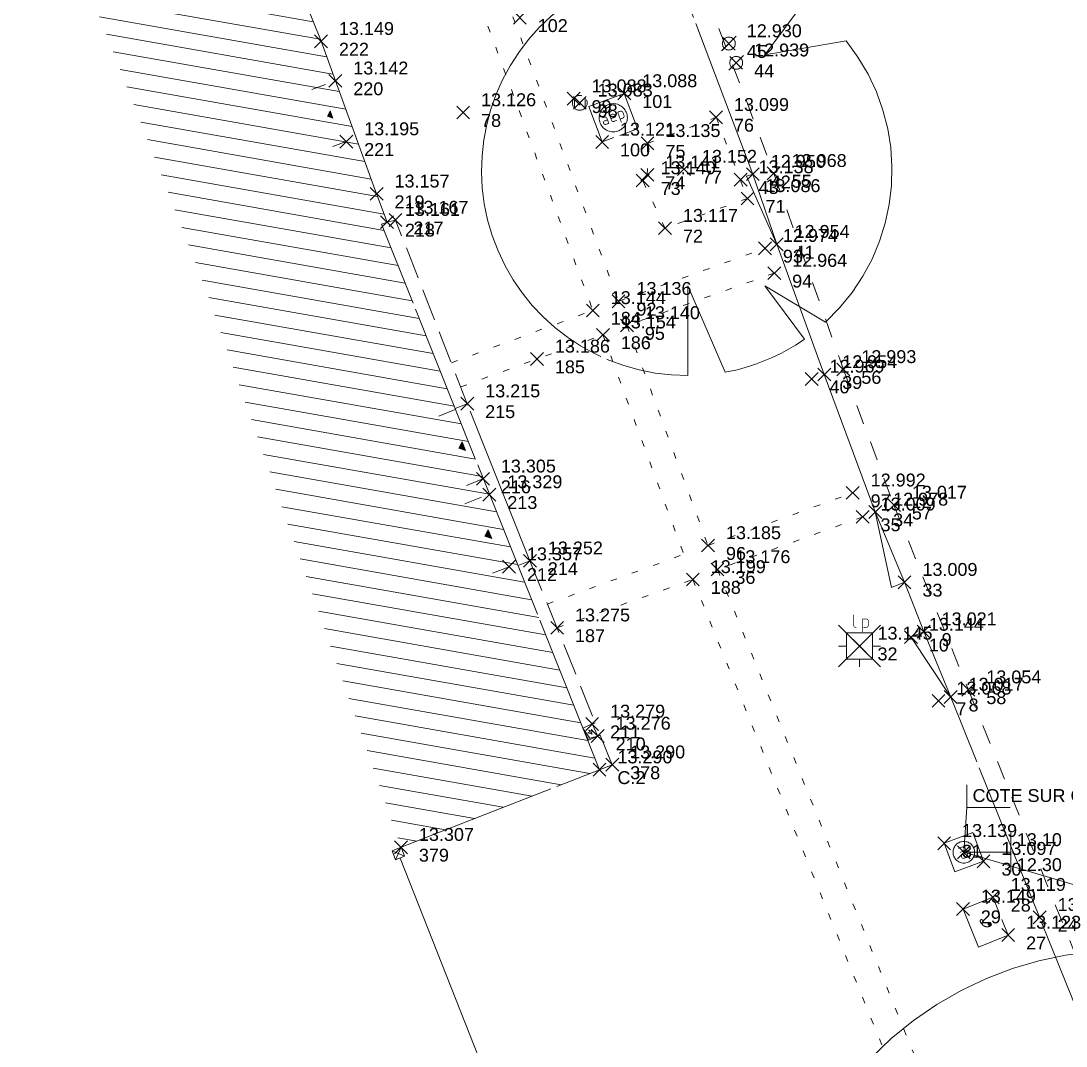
# Model space of a CAD drawing. Header units: metres. Extents: x 1223562 to 1223801, y 7191360 to 7191620.
# Drawn here: x 1223744.37 to 1223760.6, y 7191582.11 to 7191598.03 of the extents above; entities that cross this region are included whole.
import ezdxf
from ezdxf.enums import TextEntityAlignment as Align

# ---------------------------------------------------------------- set-up
doc = ezdxf.new("R2010")
doc.units = ezdxf.units.M
doc.header["$PDMODE"] = 3
doc.header["$PDSIZE"] = 0.1
for name, pattern in [('LL_0821', [0.7, 0.5, -0.2]), ('LL_0822', [2.5, 2.5, 0]), ('LL_0824', [0.35, 0.1, -0.25]), ('LL_0829', [0.6, 0.3, -0.3]), ('RL_1105', [2.5, 2.5, 0]), ('RL_1109', [2.5, 2.5, 0]), ('Socle_Continu', [2.5, 2.5, 0])]:
    doc.linetypes.add(name, pattern=pattern)
for name, color, linetype, lineweight in [('BATIH_SCS', 201, 'Socle_Continu', 13), ('CLOTU_SCS', 212, 'Socle_Continu', 13), ('EAUPO_SCS', 140, 'Socle_Continu', 13), ('ECPUB_SCS', 30, 'Socle_Continu', 13), ('ELECT_SCS', 1, 'Socle_Continu', 13), ('GAZFL_SCS', 40, 'Socle_Continu', 13), ('JARDI_SCS', 82, 'Socle_Continu', 13), ('SIGTA_SCI', 7, 'Socle_Continu', 13), ('SIGTM_SCI', 1, 'Socle_Continu', 13), ('SIGTO_SCI', 255, 'Socle_Continu', 13), ('TELEC_SCS', 3, 'Socle_Continu', 13), ('VOIRI_SCS', 7, 'Socle_Continu', 13)]:
    doc.layers.add(name, color=color, linetype=linetype, lineweight=lineweight)
for name, color, linetype, lineweight, true_color in [('BATIM_SCS', 7, 'Socle_Continu', 13, 0xdf7fff), ('EAUUS_PSI', 7, 'Socle_Continu', 13, 0x7f3f00), ('EAUUS_SCI', 7, 'Socle_Continu', 13, 0x7f3f00), ('EAUUS_SCS', 7, 'Socle_Continu', 13, 0x7f3f00), ('EAUUS_SCT', 7, 'Socle_Continu', 13, 0x7f3f00)]:
    doc.layers.add(name, color=color, linetype=linetype, lineweight=lineweight, true_color=true_color)
doc.styles.add('Reseaux', font='arial.ttf')
doc.styles.get("Standard").update_dxf_attribs({"font": 'arial.ttf'})
doc.styles.add('Style_1', font='WINGDNG2.TTF')
doc.linetypes.add('CL_0181', pattern='A,3,-0.15,0.4,-0.381,["eu",Standard,S=0.254,R=0,X=-0.2,Y=-0.1],-0.381,0.4,-0.15', length=4.862)
doc.linetypes.add('SL_1143', pattern='A,0.5,0,["¢",Style_1,S=0.1,R=0,X=0.2,Y=-0.065],0.5', length=1)

# ---------------------------------------------------------------- blocks, each defined once
blk = doc.blocks.new('YP_1521')
at = {"layer": 'SIGTO_SCI', "color": 7, "linetype": 'Socle_Continu'}
blk.add_point((0, 0), dxfattribs=at)
at = {"layer": 'SIGTA_SCI', "linetype": 'Socle_Continu'}
blk.add_attdef('ALT', (0.278, 0.099), '', height=0.2, dxfattribs=at)
at = {"layer": 'SIGTA_SCI', "linetype": 'Socle_Continu', "flags": 9}
blk.add_attdef('CALQUE_ALT', (1.69, -1.18), '', height=0.2, dxfattribs=at)
at = {"layer": 'SIGTM_SCI', "linetype": 'Socle_Continu'}
blk.add_attdef('MAT', (0.278, -0.223), '', height=0.2, dxfattribs=at)
at = {"layer": 'SIGTM_SCI', "linetype": 'Socle_Continu', "flags": 9}
blk.add_attdef('CALQUE_MAT', (1.69, -1.501), '', height=0.2, dxfattribs=at)
at = {"layer": 'SIGTO_SCI', "linetype": 'Socle_Continu', "flags": 9}
for tag, p in [('ID', (1.69, 0.105)), ('NATURE', (1.69, -0.216)), ('FAMILLE', (1.69, -0.538)), ('CALQUE', (1.69, -0.859)), ('PCRS', (1.69, -1.823))]:
    blk.add_attdef(tag, p, '', height=0.2, dxfattribs=at)
blk = doc.blocks.new('LP_0842')
at = {"layer": 'VOIRI_SCS', "linetype": 'Socle_Continu', "flags": 128}
blk.add_lwpolyline([(1, 0), (1, 0.5), (0, 0)], dxfattribs=at)
at = {"layer": 'VOIRI_SCS', "linetype": 'Socle_Continu', "flags": 9}
for tag, p in [('ID', (1.488, 0.614)), ('NATURE', (1.488, 0.292)), ('FAMILLE', (1.488, -0.029)), ('CALQUE', (1.488, -0.35)), ('PCRS', (1.488, -0.672))]:
    blk.add_attdef(tag, p, '', height=0.2, dxfattribs=at)
blk = doc.blocks.new('TP_1202')
at = {"layer": 'JARDI_SCS', "linetype": 'Socle_Continu', "flags": 128}
blk.add_lwpolyline([(0.3101, -0.3354, 0.396139), (0.3553, 0.2812), (0.1772, 0.2506), (0.2638, 0.3665, 1.3671), (0.0084, -0.4525), (0.0084, -0.2556), (0.09, -0.4455, 0.10638), (0.2645, -0.3725), (0.1772, -0.2556)], format="xyb", close=True, dxfattribs=at)
at = {"layer": 'JARDI_SCS', "linetype": 'Socle_Continu', "flags": 9}
for tag, p in [('ID', (1.0001, 0.2274)), ('NATURE', (1.0001, -0.0939)), ('FAMILLE', (1.0001, -0.4152)), ('CALQUE', (1.0001, -0.7365)), ('PCRS', (1.0001, -1.0577))]:
    blk.add_attdef(tag, p, '', height=0.2, dxfattribs=at)
blk = doc.blocks.new('IP_0645')
at = {"layer": 'TELEC_SCS', "linetype": 'Socle_Continu'}
h = blk.add_hatch(color=256, dxfattribs=at)
edge = h.paths.add_edge_path()
edge.add_ellipse((0.552, 0.603), major_axis=(-0.0325, 0.0325), ratio=1, start_angle=-134.959, end_angle=45.041, ccw=False)
edge.add_ellipse((0.552, 0.603), major_axis=(0.0325, 0.0325), ratio=1, start_angle=135.041, end_angle=315.041, ccw=False)
h = blk.add_hatch(color=256, dxfattribs=at)
edge = h.paths.add_edge_path()
edge.add_ellipse((0.414, 0.404), major_axis=(0.0324, 0.0324), ratio=1, start_angle=-44.959, end_angle=135.041, ccw=False)
edge.add_ellipse((0.414, 0.404), major_axis=(0.0324, 0.0324), ratio=1, start_angle=135.041, end_angle=315.041, ccw=False)
at = {"layer": 'TELEC_SCS', "linetype": 'Socle_Continu', "flags": 128}
blk.add_lwpolyline([(0, 1), (1, 1), (1, 0), (0, 0)], close=True, dxfattribs=at)
at = {"layer": 'TELEC_SCS', "linetype": 'Socle_Continu'}
for points in [[(0.413, 0.573, 0.059478), (0.388, 0.529, 0.035459), (0.378, 0.5, 0.098491)], [(0.47, 0.622, 0.070816), (0.429, 0.592, 0.035655), (0.413, 0.573, 0.098491)], [(0.55, 0.649, 0.060394), (0.492, 0.633, 0.025244), (0.47, 0.622, 0.098491)], [(0.598, 0.603, 0.098311), (0.594, 0.621, 0.098491), (0.584, 0.636, 0.098491), (0.57, 0.646, 0.098491), (0.552, 0.649, 0.098491), (0.534, 0.646, 0.098491), (0.52, 0.636, 0.098491), (0.51, 0.621, 0.098491), (0.506, 0.603, 0.000179), (0.506, 0.603, 0.098491)], [(0.506, 0.603, 0.098311), (0.51, 0.586, 0.098491), (0.52, 0.571, 0.098491), (0.534, 0.561, 0.098491), (0.552, 0.557, 0.098491), (0.57, 0.561, 0.098491), (0.584, 0.571, 0.098491), (0.594, 0.586, 0.098491), (0.598, 0.603, 0.000179), (0.598, 0.603, 0.098491)], [(0.378, 0.5, 0.062521), (0.367, 0.41, 0.003745), (0.367, 0.404, 0.098491)], [(0.46, 0.404, 0.098311), (0.457, 0.422, 0.098491), (0.447, 0.437, 0.098491), (0.432, 0.447, 0.098491), (0.414, 0.45, 0.098491), (0.397, 0.447, 0.098491), (0.382, 0.437, 0.098491), (0.372, 0.422, 0.098491), (0.369, 0.404, 0.000179), (0.369, 0.404, 0.098491)], [(0.369, 0.404, 0.098311), (0.372, 0.387, 0.098491), (0.382, 0.372, 0.098491), (0.397, 0.362, 0.098491), (0.414, 0.359, 0.098491), (0.432, 0.362, 0.098491), (0.447, 0.372, 0.098491), (0.457, 0.387, 0.098491), (0.46, 0.404, 0.000179), (0.46, 0.404, 0.098491)]]:
    blk.add_lwpolyline(points, format="xyb", dxfattribs=at)
at = {"layer": 'TELEC_SCS', "linetype": 'Socle_Continu', "flags": 9}
for tag, p in [('ID', (1.139, 0.951)), ('NATURE', (1.139, 0.63)), ('FAMILLE', (1.139, 0.309)), ('CALQUE', (1.139, -0.012)), ('PCRS', (1.139, -0.334))]:
    blk.add_attdef(tag, p, '', height=0.2, dxfattribs=at)
blk = doc.blocks.new('CP_0163')
at = {"layer": 'EAUUS_SCS', "linetype": 'Socle_Continu'}
blk.add_lwpolyline([(0, 0), (1, 0), (1, 1), (0, 1)], close=True, dxfattribs=at)
at = {"layer": 'EAUUS_SCS', "linetype": 'Socle_Continu', "const_width": 0.0235, "flags": 128}
for points in [[(0.45, 0.412), (0.362, 0.412, -0.405328), (0.31, 0.465), (0.31, 0.553, -0.999132), (0.45, 0.553), (0.45, 0.518), (0.327, 0.518)], [(0.538, 0.624), (0.538, 0.474, 0.410802), (0.6, 0.412), (0.679, 0.412), (0.679, 0.624)]]:
    blk.add_lwpolyline(points, format="xyb", dxfattribs=at)
at = {"layer": 'EAUUS_SCS', "linetype": 'Socle_Continu'}
blk.add_circle((0.5, 0.5), 0.353, dxfattribs=at)
at = {"layer": 'EAUUS_SCS', "linetype": 'Socle_Continu', "flags": 9}
for tag, p in [('ID', (1.381, 1.06)), ('NATURE', (1.381, 0.739)), ('FAMILLE', (1.381, 0.417)), ('CALQUE', (1.381, 0.096)), ('PCRS', (1.381, -0.225)), ('TYPE', (1.381, -0.546))]:
    blk.add_attdef(tag, p, '', height=0.2, dxfattribs=at)
blk = doc.blocks.new('GP_0481')
at = {"layer": 'ECPUB_SCS', "linetype": 'Socle_Continu'}
for p, q in [((-0.325, 0.325), (0, 0)), ((0, 0), (0.325, 0.325)), ((0.203, 0.203), (-0.203, 0.203)), ((-0.203, 0.203), (-0.203, -0.203)), ((0.203, 0.203), (0.203, -0.203)), ((0, 0), (-0.325, -0.325)), ((-0.203, 0), (-0.325, 0)), ((0.325, -0.325), (0, 0)), ((0.203, 0), (0.325, 0)), ((-0.203, -0.203), (0.203, -0.203)), ((0, -0.203), (0, -0.325))]:
    blk.add_line(p, q, dxfattribs=at)
at = {"layer": 'ECPUB_SCS', "linetype": 'Socle_Continu', "const_width": 0.01, "flags": 128}
for points in [[(-0.092, 0.487), (-0.092, 0.321, 0.378783), (-0.059, 0.287), (-0.048, 0.287)], [(0.048, 0.22), (0.048, 0.42), (0.098, 0.42, -0.410802), (0.137, 0.381), (0.137, 0.323, -0.396178), (0.098, 0.287), (0.059, 0.287)]]:
    blk.add_lwpolyline(points, format="xyb", dxfattribs=at)
at = {"layer": 'ECPUB_SCS', "linetype": 'Socle_Continu', "flags": 9}
for tag, p in [('ID', (0.722, 0.587)), ('NATURE', (0.722, 0.266)), ('FAMILLE', (0.722, -0.055)), ('CALQUE', (0.722, -0.377)), ('PCRS', (0.722, -0.698))]:
    blk.add_attdef(tag, p, '', height=0.2, dxfattribs=at)
blk = doc.blocks.new('LP_0841')
at = {"layer": 'VOIRI_SCS', "linetype": 'Socle_Continu', "flags": 128}
blk.add_lwpolyline([(0, 0), (0, 0.5), (1, 0)], dxfattribs=at)
at = {"layer": 'VOIRI_SCS', "linetype": 'Socle_Continu', "flags": 9}
for tag, p in [('ID', (1.428, 0.548)), ('NATURE', (1.428, 0.227)), ('FAMILLE', (1.428, -0.095)), ('CALQUE', (1.428, -0.416)), ('PCRS', (1.428, -0.737))]:
    blk.add_attdef(tag, p, '', height=0.2, dxfattribs=at)
blk = doc.blocks.new('AP_0001')
at = {"layer": 'EAUPO_SCS', "linetype": 'Socle_Continu'}
blk.add_line((0.113, 0.113), (-0.113, -0.113), dxfattribs=at)
blk.add_circle((0, 0), 0.1, dxfattribs=at)
at = {"layer": 'EAUPO_SCS', "linetype": 'Socle_Continu', "flags": 9}
for tag, p in [('ID', (0.809, 0.507)), ('NATURE', (0.809, 0.186)), ('FAMILLE', (0.809, -0.135)), ('CALQUE', (0.809, -0.456)), ('PCRS', (0.809, -0.778))]:
    blk.add_attdef(tag, p, '', height=0.2, dxfattribs=at)
blk = doc.blocks.new('JP_0701')
at = {"layer": 'GAZFL_SCS', "linetype": 'Socle_Continu'}
for p, q in [((0.353, 0.353), (-0.353, -0.353)), ((-0.353, -0.353), (-0.353, 0.353)), ((-0.353, 0.353), (0.353, -0.353)), ((0.353, 0.353), (0.353, -0.353))]:
    blk.add_line(p, q, dxfattribs=at)
blk.add_circle((0, 0), 0.5, dxfattribs=at)
at = {"layer": 'GAZFL_SCS', "linetype": 'Socle_Continu', "flags": 9}
for tag, p in [('ID', (1.116, 0.579)), ('NATURE', (1.116, 0.258)), ('FAMILLE', (1.116, -0.063)), ('CALQUE', (1.116, -0.385)), ('PCRS', (1.116, -0.706))]:
    blk.add_attdef(tag, p, '', height=0.2, dxfattribs=at)
blk = doc.blocks.new('AP_0003')
at = {"layer": 'EAUPO_SCS', "linetype": 'Socle_Continu', "flags": 128}
blk.add_lwpolyline([(-0.001, 1), (0.999, 1.001), (1, 0.001), (0, 0)], close=True, dxfattribs=at)
at = {"layer": 'EAUPO_SCS', "linetype": 'Socle_Continu', "const_width": 0.0215, "flags": 128}
for points in [[(0.282, 0.597, -0.408207), (0.338, 0.54), (0.338, 0.403), (0.258, 0.403, -1.002527), (0.258, 0.5)], [(0.564, 0.403), (0.484, 0.403, -0.408864), (0.435, 0.452), (0.435, 0.533, -0.99952), (0.564, 0.533), (0.564, 0.5), (0.435, 0.5)], [(0.661, 0.307), (0.661, 0.597), (0.734, 0.597, -0.410969), (0.79, 0.54), (0.79, 0.46, -0.406349), (0.734, 0.403), (0.661, 0.403)]]:
    blk.add_lwpolyline(points, format="xyb", dxfattribs=at)
for points in [[(0.225, 0.597), (0.282, 0.597)], [(0.338, 0.5), (0.258, 0.5)]]:
    blk.add_lwpolyline(points, dxfattribs=at)
at = {"layer": 'EAUPO_SCS', "linetype": 'Socle_Continu'}
blk.add_circle((0.5, 0.5), 0.375, dxfattribs=at)
at = {"layer": 'EAUPO_SCS', "linetype": 'Socle_Continu', "flags": 9}
for tag, p in [('ID', (1.446, 1.029)), ('NATURE', (1.446, 0.708)), ('FAMILLE', (1.446, 0.386)), ('CALQUE', (1.446, 0.065)), ('PCRS', (1.446, -0.256)), ('TYPE', (1.446, -0.577))]:
    blk.add_attdef(tag, p, '', height=0.2, dxfattribs=at)
blk = doc.blocks.new('FP_0406')
at = {"layer": 'ELECT_SCS', "linetype": 'Socle_Continu'}
blk.add_hatch(color=256, dxfattribs=at).paths.add_polyline_path([(0, 0), (0, 0.286), (1, 0.286), (0.1, 0.229)])
at = {"layer": 'ELECT_SCS', "linetype": 'Socle_Continu', "flags": 128}
blk.add_lwpolyline([(0, 0.286), (0, 0), (1, 0), (1, 0.286)], close=True, dxfattribs=at)
at = {"layer": 'ELECT_SCS', "linetype": 'Socle_Continu'}
blk.add_lwpolyline([(0, 0), (0, 0.286), (1, 0.286), (0.1, 0.229)], close=True, dxfattribs=at)
at = {"layer": 'ELECT_SCS', "linetype": 'Socle_Continu', "flags": 128}
blk.add_lwpolyline([(0.689, 0.161), (0.466, 0.074), (0.473, 0.136), (0.314, 0.12), (0.54, 0.215), (0.526, 0.147), (0.689, 0.161)], dxfattribs=at)
at = {"layer": 'ELECT_SCS', "linetype": 'Socle_Continu', "flags": 9}
for tag, p in [('ID', (1.244, 0.678)), ('NATURE', (1.244, 0.357)), ('FAMILLE', (1.244, 0.035)), ('CALQUE', (1.244, -0.286)), ('PCRS', (1.244, -0.607))]:
    blk.add_attdef(tag, p, '', height=0.2, dxfattribs=at)
blk = doc.blocks.new('RP_1121')
at = {"layer": 'BATIM_SCS', "linetype": 'Socle_Continu'}
blk.add_hatch(color=256, dxfattribs=at).paths.add_polyline_path([(0.438, 0.086), (0.5, 0.172), (0.563, 0.086)])
for p, q in [((0, 0.276), (0, 0)), ((0.438, 0.086), (0.5, 0.172)), ((0.5, 0.172), (0.563, 0.086)), ((1, -0.001), (1, 0.275)), ((0.563, 0.086), (0.438, 0.086))]:
    blk.add_line(p, q, dxfattribs=at)
at = {"layer": 'BATIM_SCS', "linetype": 'Socle_Continu', "flags": 9}
for tag, p in [('ID', (1.431, 0.651)), ('NATURE', (1.431, 0.33)), ('FAMILLE', (1.431, 0.008)), ('CALQUE', (1.431, -0.313)), ('PCRS', (1.431, -0.634))]:
    blk.add_attdef(tag, p, '', height=0.2, dxfattribs=at)
blk = doc.blocks.new('SP_1162')
at = {"layer": 'CLOTU_SCS', "linetype": 'Socle_Continu'}
for p, q in [((0, 0), (0.45, 0.45)), ((0, 0.45), (0.45, 0))]:
    blk.add_line(p, q, dxfattribs=at)
at = {"layer": 'CLOTU_SCS', "linetype": 'Socle_Continu', "flags": 128}
blk.add_lwpolyline([(0.45, 0), (0, 0), (0, 0.45), (0.45, 0.45)], close=True, dxfattribs=at)
at = {"layer": 'CLOTU_SCS', "linetype": 'Socle_Continu', "flags": 9}
for tag, p in [('ID', (1.089, 0.299)), ('NATURE', (1.089, -0.022)), ('CALQUE', (1.089, -0.665)), ('FAMILLE', (1.089, -0.344)), ('PCRS', (1.089, -0.986))]:
    blk.add_attdef(tag, p, '', height=0.2, dxfattribs=at)
blk = doc.blocks.new('*U136')
at = {"layer": 'EAUUS_SCI', "linetype": 'Socle_Continu'}
blk.add_line((0.048, 0.693), (0, 0), dxfattribs=at)
at = {"layer": 'EAUUS_SCI', "linetype": 'Socle_Continu', "flags": 128}
blk.add_lwpolyline([(0.721, 0.693), (0.048, 0.693), (0.048, 1.05)], dxfattribs=at)
at = {"layer": 'EAUUS_SCI', "linetype": 'Socle_Continu'}
blk.add_point((0, 0), dxfattribs=at)
blk.add_attdef('TXT', (0.136, 0.781), '', height=0.2, dxfattribs=at)
at = {"layer": 'EAUUS_SCI', "linetype": 'Socle_Continu', "flags": 9}
for tag, p in [('ID', (1.967, 0.144)), ('NATURE', (1.967, -0.177)), ('FAMILLE', (1.967, -0.499)), ('CALQUE', (1.967, -0.82)), ('PCRS', (1.967, -1.141))]:
    blk.add_attdef(tag, p, '', height=0.2, dxfattribs=at)
blk = doc.blocks.new('CP_2101')
at = {"layer": 'EAUUS_PSI', "linetype": 'Socle_Continu'}
blk.add_line((0.733, 0), (0, 0), dxfattribs=at)
at = {"layer": 'EAUUS_PSI', "linetype": 'Socle_Continu', "flags": 128}
blk.add_lwpolyline([(0.733, -0.3), (0.733, 0.3)], dxfattribs=at)
at = {"layer": 'EAUUS_PSI', "linetype": 'Socle_Continu'}
blk.add_point((0, 0), dxfattribs=at)
at = {"layer": 'EAUUS_PSI', "linetype": 'Socle_Continu', "style": 'Reseaux', "flags": 9}
for tag, p in [('ID', (2.525, 0.541)), ('NATURE', (2.525, 0.22))]:
    blk.add_attdef(tag, p, '', height=0.2, dxfattribs=at)
at = {"layer": 'EAUUS_PSI', "linetype": 'Socle_Continu'}
for tag, p in [('TAMPON', (0.824, 0.196)), ('RADIER', (0.824, -0.192))]:
    blk.add_attdef(tag, text='', height=0.2, dxfattribs=at).set_placement(p, align=Align.MIDDLE_LEFT)
at = {"layer": 'EAUUS_PSI', "linetype": 'Socle_Continu', "flags": 9}
for tag, p in [('FAMILLE', (2.525, -0.101)), ('CALQUE', (2.525, -0.423)), ('PCRS', (2.525, -0.744))]:
    blk.add_attdef(tag, p, '', height=0.2, dxfattribs=at)

msp = doc.modelspace()

# ---------------------------------------------------------------- hatches: boundary and pattern name
at = {"layer": 'BATIH_SCS', "linetype": 'Socle_Continu'}
h = msp.add_hatch(dxfattribs=at)
h.set_pattern_fill('RL_1107', color=256, angle=305, pattern_type=2)
h.set_pattern_definition([(350, (0, 0), (0.043412044417, 0.246201938253), [])])
h.paths.add_polyline_path([(1223745.405, 7191606.831), (1223742.617, 7191605.723), (1223747.24, 7191593.865), (1223750.272, 7191585.197), (1223753.355, 7191586.401), (1223749.971, 7191594.871), (1223750.055, 7191594.902), (1223749.893, 7191595.342), (1223749.253, 7191597.097), (1223749.03, 7191597.711)])
h.paths.add_polyline_path([(1223749.174, 7191596.629), (1223749.214, 7191596.518), (1223749.128, 7191596.55)], flags=16)
h.paths.add_polyline_path([(1223751.222, 7191591.491), (1223751.276, 7191591.357), (1223751.169, 7191591.392)], flags=16)
h.paths.add_polyline_path([(1223751.628, 7191590.127), (1223751.682, 7191589.992), (1223751.575, 7191590.028)], flags=16)

# ---------------------------------------------------------------- linework, layer by layer
at = {"layer": 'BATIM_SCS', "linetype": 'RL_1105'}
msp.add_polyline3d([(1223750.272, 7191585.197, 13.307), (1223753.355, 7191586.401, 13.29), (1223749.971, 7191594.871, 13.169), (1223750.055, 7191594.902, 13.161), (1223749.893, 7191595.342, 13.157), (1223749.253, 7191597.097, 13.142), (1223749.03, 7191597.711, 13.149), (1223745.405, 7191606.831, 13.06)], dxfattribs=at)
at = {"layer": 'BATIM_SCS', "linetype": 'RL_1109'}
msp.add_polyline3d([(1223752.089, 7191589.571, 13.315), (1223752.274, 7191589.645, 13.252), (1223751.301, 7191592.084, 13.215), (1223751.114, 7191592.009, 13.214)], dxfattribs=at)
at = {"layer": 'CLOTU_SCS', "linetype": 'SL_1143'}
msp.add_polyline3d([(1223750.257, 7191585.03, 13.303), (1223751.844, 7191581.013, 13.209)], dxfattribs=at)
at = {"layer": 'EAUUS_SCT', "linetype": 'CL_0181'}
msp.add_polyline3d([(1223759.011, 7191585.119, 12.3), (1223762.707, 7191584.029, 11.95)], dxfattribs=at)
at = {"layer": 'VOIRI_SCS', "linetype": 'LL_0829'}
msp.add_polyline3d([(1223752.475, 7191604.343, 12.804), (1223752.751, 7191604.461, 12.835), (1223754.36, 7191600.152, 12.901), (1223756.06, 7191595.661, 12.968), (1223757.142, 7191592.616, 12.993), (1223757.927, 7191590.51, 13.017), (1223759.083, 7191587.643, 13.054), (1223762.406, 7191579.414, 13.152), (1223762.908, 7191578.157, 13.169), (1223764.002, 7191575.443, 13.153), (1223765.787, 7191571.039, 13.133), (1223767.498, 7191566.83, 13.145), (1223767.926, 7191565.747, 13.131), (1223768.066, 7191565.37, 13.135), (1223769.643, 7191561.476, 13.083), (1223769.815, 7191561.017, 13.083), (1223769.425, 7191560.247, 13.072), (1223766.949, 7191555.533, 12.886)], dxfattribs=at)
at = {"layer": 'VOIRI_SCS', "linetype": 'LL_0824'}
for points in [[(1223752.804, 7191602.876, 12.986), (1223751.559, 7191602.405, 13.034), (1223750.548, 7191602.031, 13.066), (1223753.65, 7191593.674, 13.136), (1223755.924, 7191594.498, 12.974)], [(1223747.745, 7191600.96, 13.114), (1223750.168, 7191601.888, 13.074), (1223753.251, 7191593.532, 13.144)], [(1223756.068, 7191594.111, 12.964), (1223753.781, 7191593.298, 13.14), (1223755.04, 7191589.882, 13.185)], [(1223751.054, 7191592.718, 13.204), (1223753.251, 7191593.532, 13.144)], [(1223751.199, 7191592.345, 13.211), (1223753.407, 7191593.154, 13.154)], [(1223753.407, 7191593.154, 13.154), (1223754.664, 7191589.745, 13.196)], [(1223755.04, 7191589.882, 13.185), (1223757.287, 7191590.7, 12.992)], [(1223757.441, 7191590.327, 13.009), (1223755.186, 7191589.51, 13.176), (1223760.699, 7191575.914, 13.304), (1223762.912, 7191576.786, 13.304)], [(1223752.542, 7191588.972, 13.268), (1223754.664, 7191589.745, 13.196)], [(1223752.696, 7191588.605, 13.275), (1223754.804, 7191589.355, 13.199), (1223760.322, 7191575.766, 13.294), (1223758.017, 7191574.878, 13.342)]]:
    msp.add_polyline3d(points, dxfattribs=at)
at = {"layer": 'VOIRI_SCS', "linetype": 'LL_0822'}
msp.add_polyline3d([(1223765.495, 7191570.963, 13.125), (1223762.623, 7191578.069, 13.157), (1223762.13, 7191579.287, 13.125), (1223758.808, 7191587.529, 13.017), (1223758.389, 7191588.545, 13.021), (1223758.091, 7191589.312, 13.009), (1223757.636, 7191590.403, 12.978), (1223756.845, 7191592.537, 12.954), (1223756.106, 7191594.56, 12.954), (1223755.736, 7191595.649, 12.95), (1223754.459, 7191599.014, 12.89)], dxfattribs=at)
at = {"layer": 'VOIRI_SCS', "linetype": 'LL_0824'}
msp.add_polyline3d([(1223755.653, 7191595.271, 13.086), (1223754.372, 7191594.809, 13.117), (1223754.026, 7191595.549, 13.14), (1223754.097, 7191595.638, 13.141), (1223754.1, 7191596.126, 13.135), (1223755.164, 7191596.531, 13.099)], close=True, dxfattribs=at)
at = {"layer": 'VOIRI_SCS', "linetype": 'LL_0821'}
for points in [[(1223751.301, 7191592.084, 13.215), (1223750.187, 7191594.935, 13.167), (1223750.055, 7191594.902, 13.161)], [(1223752.274, 7191589.645, 13.252), (1223753.289, 7191587.13, 13.277), (1223753.241, 7191587.111, 13.279)], [(1223753.327, 7191586.924, 13.276), (1223753.366, 7191586.939, 13.276), (1223753.552, 7191586.478, 13.29), (1223753.355, 7191586.401, 13.29)]]:
    msp.add_polyline3d(points, dxfattribs=at)

# ---------------------------------------------------------------- block references
at = {"layer": 'BATIM_SCS', "linetype": 'Socle_Continu', "xscale": 0.9440983201918706, "yscale": 0.8133265451400428, "zscale": 0.8133265451400428, "rotation": 110.0538340420289}
msp.add_blockref('RP_1121', (1223749.422, 7191596.154, 13.195), dxfattribs=at)
at = {"layer": 'BATIM_SCS', "linetype": 'Socle_Continu', "xscale": 1.160786311270968, "rotation": 111.7804984379808}
for p in [(1223751.544, 7191590.917, 13.305), (1223751.95, 7191589.553, 13.357)]:
    msp.add_blockref('RP_1121', p, dxfattribs=at)
at = {"layer": 'CLOTU_SCS', "linetype": 'Socle_Continu', "xscale": 0.3333340114732352, "yscale": 0.3333340114732352, "zscale": 0.3333340114732352, "rotation": 201.5708236742008}
msp.add_blockref('SP_1162', (1223750.272, 7191585.197, 13.307), dxfattribs=at)
at = {"layer": 'EAUPO_SCS', "linetype": 'Socle_Continu'}
for p in [(1223755.363, 7191597.676, 12.93), (1223755.477, 7191597.377, 12.939)]:
    msp.add_blockref('AP_0001', p, dxfattribs=at)
at = {"layer": 'EAUPO_SCS', "linetype": 'Socle_Continu', "xscale": 0.585061034557892, "yscale": 0.585061034557892, "rotation": 20.34265687237352}
msp.add_blockref('AP_0003', (1223753.395, 7191596.148, 13.121), dxfattribs=at)
at = {"layer": 'EAUUS_PSI', "linetype": 'Socle_Continu'}
msp.add_blockref('CP_2101', (1223759.011, 7191585.119, 13.1), dxfattribs=at).add_auto_attribs({'TAMPON': '13.10', 'RADIER': '12.30'})
at = {"layer": 'EAUUS_SCI', "linetype": 'Socle_Continu'}
msp.add_blockref('*U136', (1223759.011, 7191585.119, 13.1), dxfattribs=at).add_auto_attribs({'TXT': 'COTE SUR CHAPEAU BETON'})
at = {"layer": 'EAUUS_SCS', "linetype": 'Socle_Continu', "xscale": 0.4746990317954042, "yscale": 0.4746990317954042, "rotation": 110.4725419059617}
msp.add_blockref('CP_0163', (1223759.317, 7191584.98, 13.097), dxfattribs=at)
at = {"layer": 'ECPUB_SCS', "linetype": 'Socle_Continu'}
msp.add_blockref('GP_0481', (1223757.393, 7191588.322, 13.145), dxfattribs=at)
at = {"layer": 'ELECT_SCS', "linetype": 'Socle_Continu', "xscale": 0.2061628981411652, "yscale": 0.55, "rotation": 114.7423175123553}
msp.add_blockref('FP_0406', (1223753.327, 7191586.924, 13.276), dxfattribs=at)
at = {"layer": 'GAZFL_SCS', "linetype": 'Socle_Continu', "xscale": 0.2300942505458571, "yscale": 0.2300942505458571}
msp.add_blockref('JP_0701', (1223753.048, 7191596.755, 13.083), dxfattribs=at)
at = {"layer": 'JARDI_SCS', "linetype": 'Socle_Continu'}
for p, xscale, yscale in [((1223754.667, 7191595.726, 13.152), 7.080720152033677, 7.080720152033677), ((1223761.454, 7191578.127, 13.318), 12.23090627231128, 12.23090627231128)]:
    msp.add_blockref('TP_1202', p, dxfattribs=dict(at, xscale=xscale, yscale=yscale))
at = {"layer": 'SIGTO_SCI', "linetype": 'Socle_Continu'}
for p, values in [((1223752.117, 7191598.078, 13.094), {'ALT': '13.094', 'MAT': '102'}), ((1223749.03, 7191597.711, 13.149), {'ALT': '13.149', 'MAT': '222'}), ((1223755.363, 7191597.676, 12.93), {'ALT': '12.930', 'MAT': '45'}), ((1223755.477, 7191597.377, 12.939), {'ALT': '12.939', 'MAT': '44'}), ((1223749.253, 7191597.097, 13.142), {'ALT': '13.142', 'MAT': '220'}), ((1223752.953, 7191596.82, 13.088), {'ALT': '13.088', 'MAT': '99'}), ((1223753.048, 7191596.755, 13.083), {'ALT': '13.083', 'MAT': '98'}), ((1223753.74, 7191596.9, 13.088), {'ALT': '13.088', 'MAT': '101'}), ((1223751.237, 7191596.605, 13.126), {'ALT': '13.126', 'MAT': '78'}), ((1223755.164, 7191596.531, 13.099), {'ALT': '13.099', 'MAT': '76'}), ((1223749.422, 7191596.154, 13.195), {'ALT': '13.195', 'MAT': '221'}), ((1223753.395, 7191596.148, 13.121), {'ALT': '13.121', 'MAT': '100'}), ((1223754.1, 7191596.126, 13.135), {'ALT': '13.135', 'MAT': '75'}), ((1223754.097, 7191595.638, 13.141), {'ALT': '13.141', 'MAT': '74'}), ((1223754.667, 7191595.726, 13.152), {'ALT': '13.152', 'MAT': '77'}), ((1223755.736, 7191595.649, 12.95), {'ALT': '12.950', 'MAT': '42'}), ((1223756.06, 7191595.661, 12.968), {'ALT': '12.968', 'MAT': '55'}), ((1223754.026, 7191595.549, 13.14), {'ALT': '13.140', 'MAT': '73'}), ((1223755.546, 7191595.564, 13.138), {'ALT': '13.138', 'MAT': '43'}), ((1223749.893, 7191595.342, 13.157), {'ALT': '13.157', 'MAT': '219'}), ((1223755.653, 7191595.271, 13.086), {'ALT': '13.086', 'MAT': '71'}), ((1223750.055, 7191594.902, 13.161), {'ALT': '13.161', 'MAT': '218'}), ((1223750.187, 7191594.935, 13.167), {'ALT': '13.167', 'MAT': '217'}), ((1223754.372, 7191594.809, 13.117), {'ALT': '13.117', 'MAT': '72'}), ((1223755.924, 7191594.498, 12.974), {'ALT': '12.974', 'MAT': '93'}), ((1223756.106, 7191594.56, 12.954), {'ALT': '12.954', 'MAT': '41'}), ((1223756.068, 7191594.111, 12.964), {'ALT': '12.964', 'MAT': '94'}), ((1223753.65, 7191593.674, 13.136), {'ALT': '13.136', 'MAT': '92'}), ((1223753.251, 7191593.532, 13.144), {'ALT': '13.144', 'MAT': '184'}), ((1223753.781, 7191593.298, 13.14), {'ALT': '13.140', 'MAT': '95'}), ((1223753.407, 7191593.154, 13.154), {'ALT': '13.154', 'MAT': '186'}), ((1223752.384, 7191592.779, 13.186), {'ALT': '13.186', 'MAT': '185'}), ((1223756.845, 7191592.537, 12.954), {'ALT': '12.954', 'MAT': '39'}), ((1223757.142, 7191592.616, 12.993), {'ALT': '12.993', 'MAT': '56'}), ((1223756.648, 7191592.468, 12.969), {'ALT': '12.969', 'MAT': '40'}), ((1223751.301, 7191592.084, 13.215), {'ALT': '13.215', 'MAT': '215'}), ((1223751.544, 7191590.917, 13.305), {'ALT': '13.305', 'MAT': '216'}), ((1223751.645, 7191590.673, 13.329), {'ALT': '13.329', 'MAT': '213'}), ((1223757.287, 7191590.7, 12.992), {'ALT': '12.992', 'MAT': '97'}), ((1223757.927, 7191590.51, 13.017), {'ALT': '13.017', 'MAT': '57'}), ((1223757.441, 7191590.327, 13.009), {'ALT': '13.009', 'MAT': '35'}), ((1223757.636, 7191590.403, 12.978), {'ALT': '12.978', 'MAT': '34'}), ((1223755.04, 7191589.882, 13.185), {'ALT': '13.185', 'MAT': '96'}), ((1223752.274, 7191589.645, 13.252), {'ALT': '13.252', 'MAT': '214'}), ((1223751.95, 7191589.553, 13.357), {'ALT': '13.357', 'MAT': '212'}), ((1223755.186, 7191589.51, 13.176), {'ALT': '13.176', 'MAT': '36'}), ((1223754.804, 7191589.355, 13.199), {'ALT': '13.199', 'MAT': '188'}), ((1223758.091, 7191589.312, 13.009), {'ALT': '13.009', 'MAT': '33'}), ((1223752.696, 7191588.605, 13.275), {'ALT': '13.275', 'MAT': '187'}), ((1223758.389, 7191588.545, 13.021), {'ALT': '13.021', 'MAT': '9'}), ((1223757.393, 7191588.322, 13.145), {'ALT': '13.145', 'MAT': '32'}), ((1223758.19, 7191588.46, 13.144), {'ALT': '13.144', 'MAT': '10'}), ((1223758.808, 7191587.529, 13.017), {'ALT': '13.017', 'MAT': '8'}), ((1223759.083, 7191587.643, 13.054), {'ALT': '13.054', 'MAT': '58'}), ((1223758.618, 7191587.47, 13.068), {'ALT': '13.068', 'MAT': '7'}), ((1223753.241, 7191587.111, 13.279), {'ALT': '13.279', 'MAT': '211'}), ((1223753.327, 7191586.924, 13.276), {'ALT': '13.276', 'MAT': '210'}), ((1223753.355, 7191586.401, 13.29), {'ALT': '13.290', 'MAT': 'C.2'}), ((1223753.552, 7191586.478, 13.29), {'ALT': '13.290', 'MAT': '378'}), ((1223758.706, 7191585.259, 13.139), {'ALT': '13.139', 'MAT': '31'}), ((1223750.272, 7191585.197, 13.307), {'ALT': '13.307', 'MAT': '379'}), ((1223759.317, 7191584.98, 13.097), {'ALT': '13.097', 'MAT': '30'}), ((1223759.462, 7191584.421, 13.119), {'ALT': '13.119', 'MAT': '28'}), ((1223758.998, 7191584.239, 13.149), {'ALT': '13.149', 'MAT': '29'}), ((1223760.191, 7191584.11, 13.068), {'ALT': '13.068', 'MAT': '24'}), ((1223759.701, 7191583.834, 13.123), {'ALT': '13.123', 'MAT': '27'})]:
    msp.add_blockref('YP_1521', p, dxfattribs=at).add_auto_attribs(values)
at = {"layer": 'TELEC_SCS', "linetype": 'Socle_Continu', "xscale": 0.6345713248338537, "yscale": 0.4988835187783988, "rotation": 112.1118768555991}
msp.add_blockref('IP_0645', (1223759.701, 7191583.834, 13.123), dxfattribs=at)
at = {"layer": 'VOIRI_SCS', "linetype": 'Socle_Continu'}
for name, p, xscale, yscale, rotation in [('LP_0842', (1223756.106, 7191594.56, 12.954), 1.150989998044661, 0.2078333879684733, 108.7798826032799), ('LP_0841', (1223758.091, 7191589.312, 13.009), 1.182754944928936, 0.4334, 112.6307943482523)]:
    msp.add_blockref(name, p, dxfattribs=dict(at, xscale=xscale, yscale=yscale, rotation=rotation))
at = {"layer": 'VOIRI_SCS', "linetype": 'Socle_Continu', "xscale": 1.0985, "yscale": 0.433382818644127, "zscale": 2.000000004992934, "rotation": 112.4107734644363}
msp.add_blockref('LP_0842', (1223758.808, 7191587.529, 13.017), dxfattribs=at)

doc.saveas('drawing.dxf')
